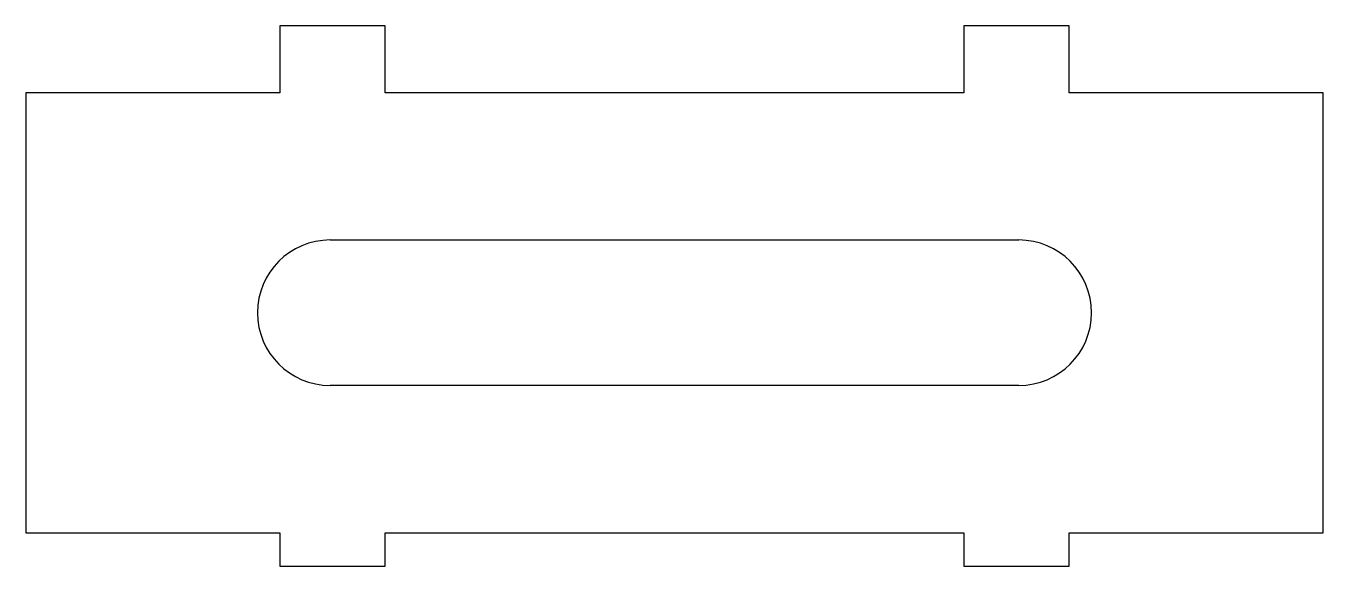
# Model space of a CAD drawing. Header units: millimetres. Extents: x 0 to 123, y 0 to 51.
import ezdxf

# ---------------------------------------------------------------- set-up
doc = ezdxf.new("R2010")
doc.units = ezdxf.units.MM

msp = doc.modelspace()

# ---------------------------------------------------------------- linework, layer by layer
at = {"layer": 'CUT'}
for p, q in [((34.125, 51.35), (24.125, 51.35)), ((24.125, 51.35), (24.125, 45)), ((34.125, 45), (34.125, 51.35)), ((99.125, 51.35), (89.125, 51.35)), ((89.125, 51.35), (89.125, 45)), ((99.125, 45), (99.125, 51.35)), ((24.125, 45), (0, 45)), ((0, 45), (0, 3.175)), ((89.125, 45), (34.125, 45)), ((123.25, 45), (99.125, 45)), ((123.25, 3.175), (123.25, 45)), ((28.9125, 31), (94.3375, 31)), ((94.3375, 17.175), (28.9125, 17.175)), ((0, 3.175), (24.125, 3.175)), ((24.125, 3.175), (24.125, 0)), ((34.125, 0), (34.125, 3.175)), ((34.125, 3.175), (89.125, 3.175)), ((89.125, 3.175), (89.125, 0)), ((99.125, 0), (99.125, 3.175)), ((99.125, 3.175), (123.25, 3.175)), ((24.125, 0), (34.125, 0)), ((89.125, 0), (99.125, 0))]:
    msp.add_line(p, q, dxfattribs=at)
for centre, start, end in [((28.9125, 24.0875), 90, 270), ((94.3375, 24.0875), 270, 90)]:
    msp.add_arc(centre, 6.9125, start, end, dxfattribs=at)

doc.saveas('drawing.dxf')
